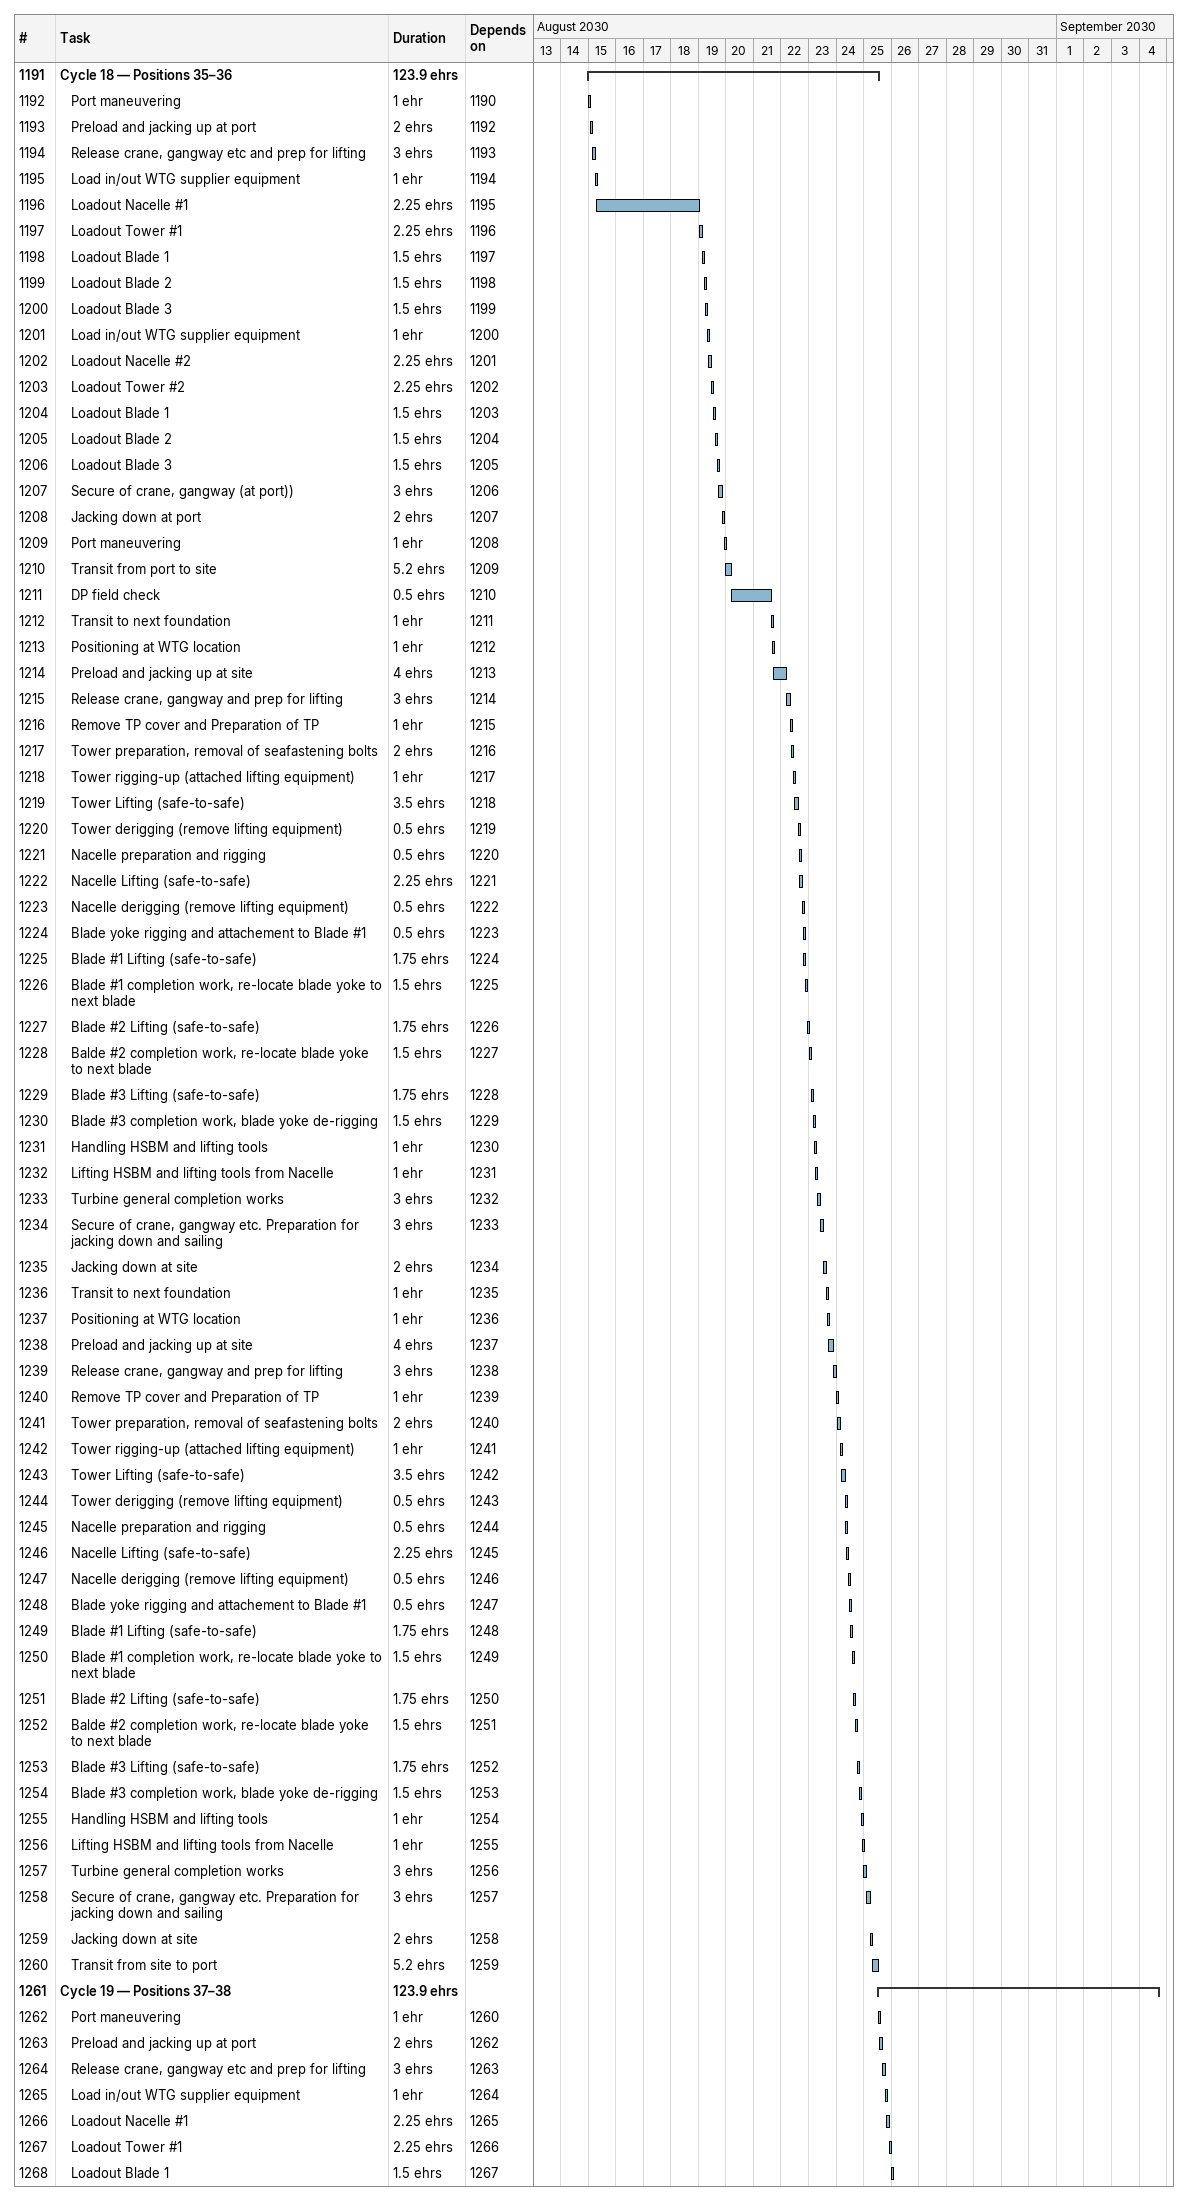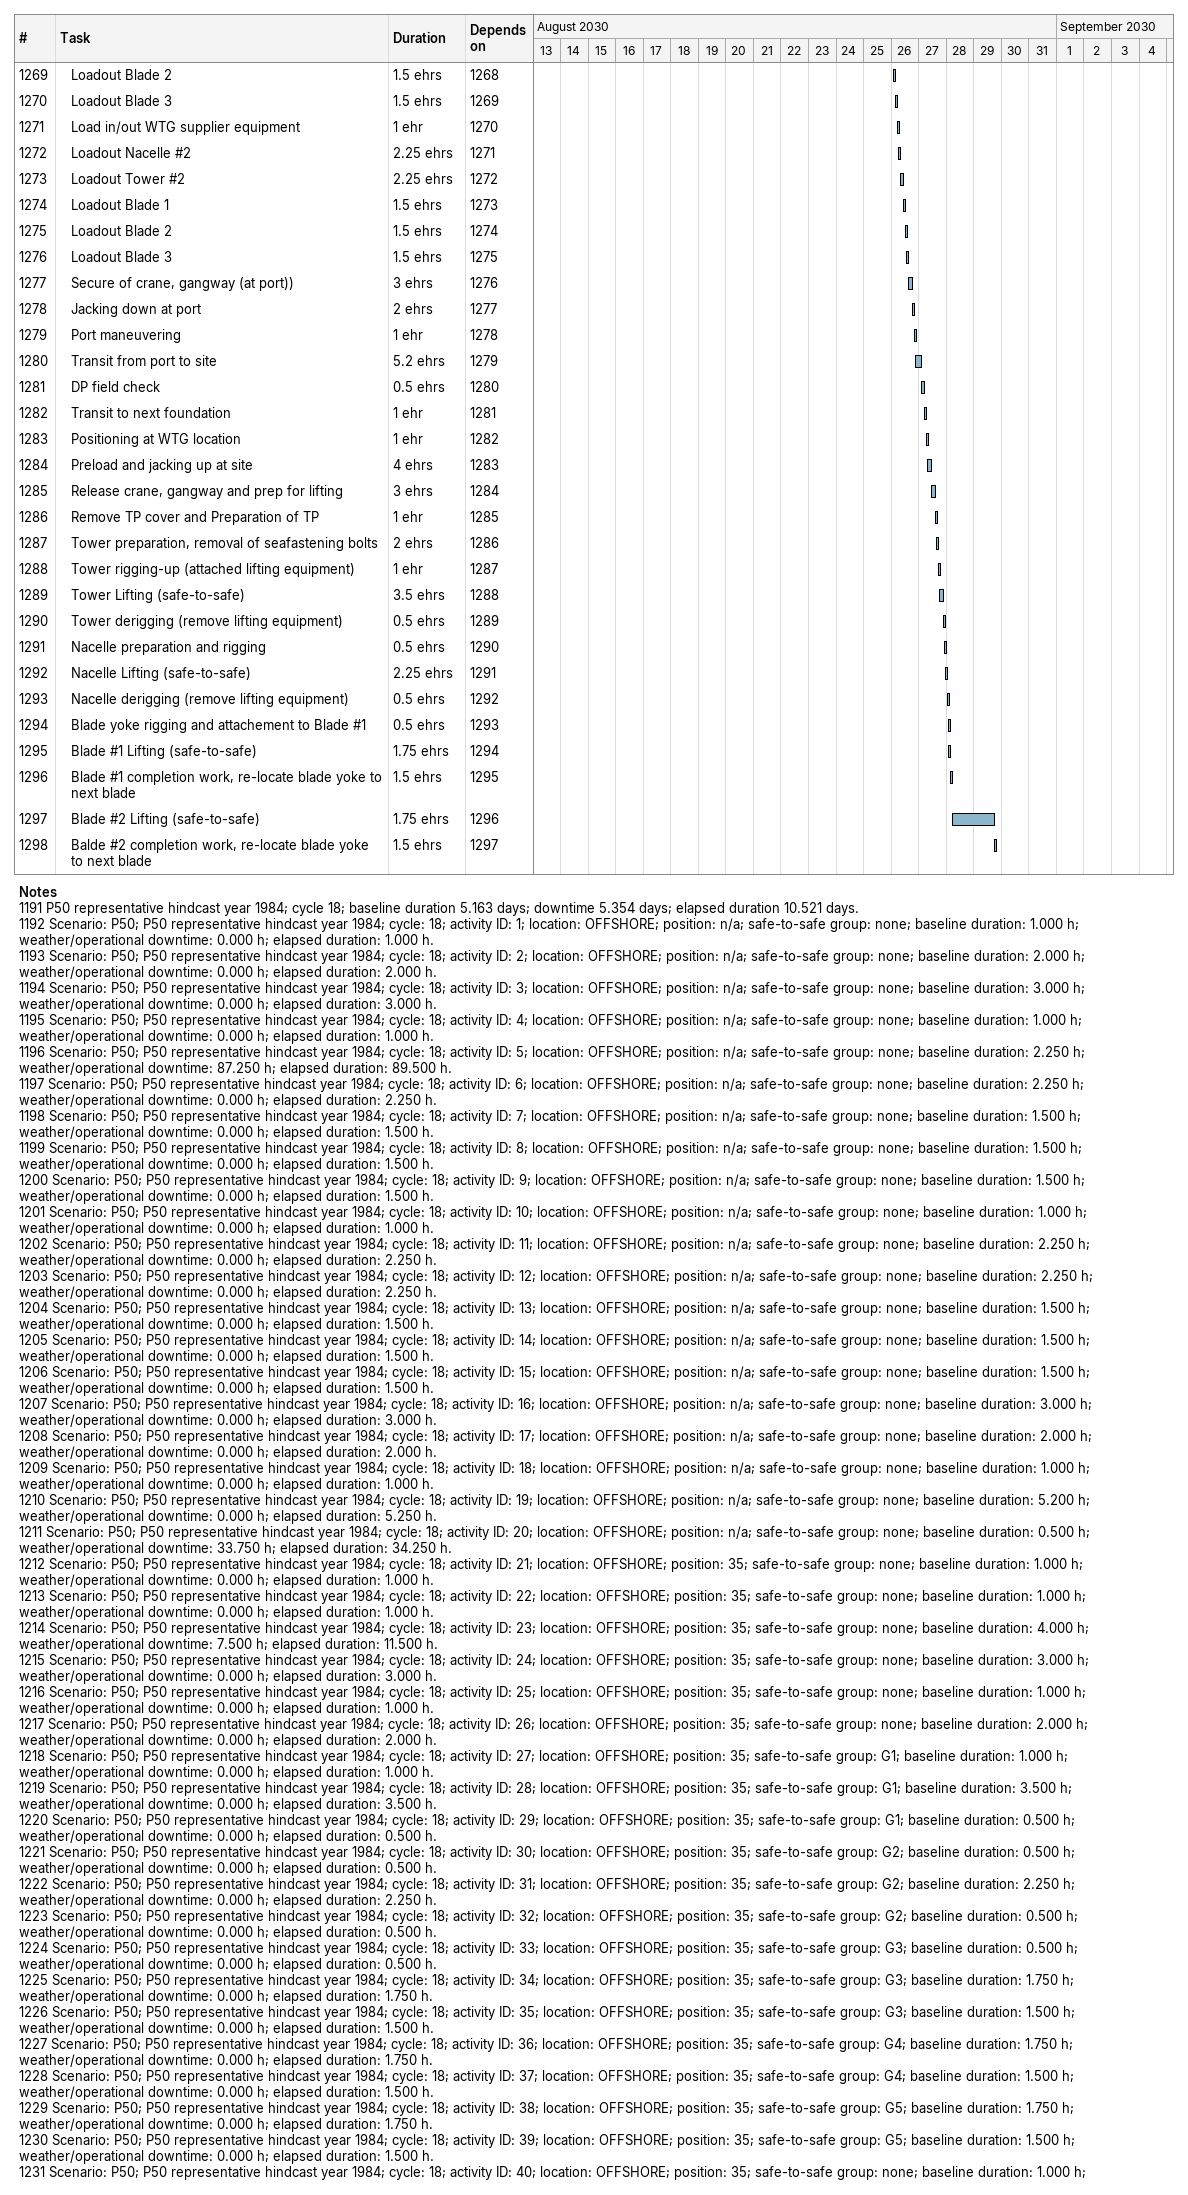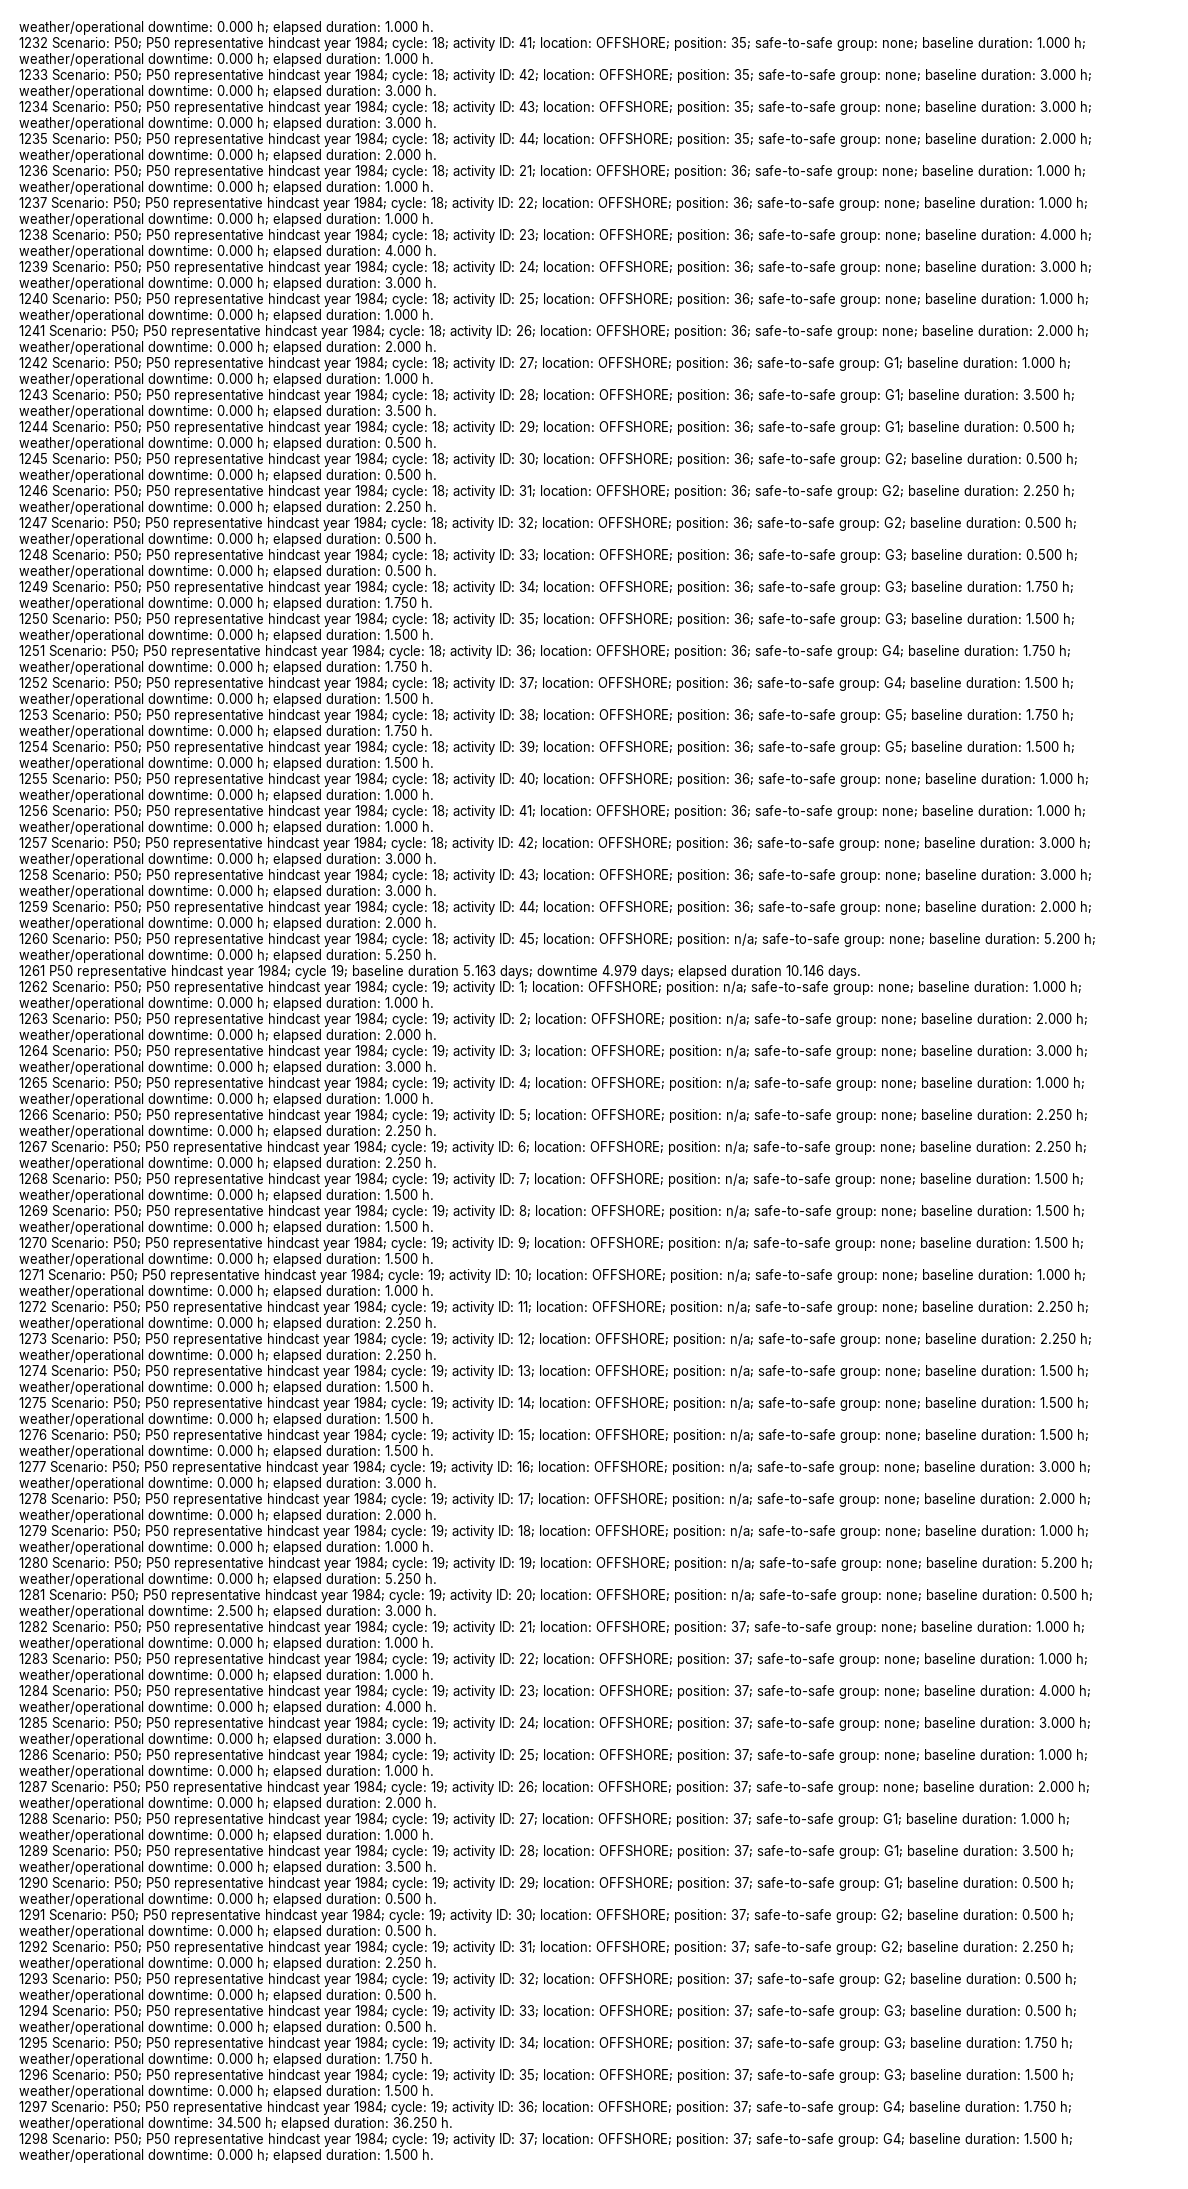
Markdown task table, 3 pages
| ID | Level | Task | Duration | Start | Finish | Predecessors |
|---|---|---|---|---|---|---|
| 1191 | 1 | **Cycle 18 — Positions 35–36** | 123.9eh | 2030-08-15 | 2030-08-25 |  |
| 1192 | 2 | Port maneuvering | 1eh | 2030-08-15 | 2030-08-15 | 1190 |
| 1193 | 2 | Preload and jacking up at port | 2eh | 2030-08-15 | 2030-08-15 | 1192 |
| 1194 | 2 | Release crane, gangway etc and prep for lifting | 3eh | 2030-08-15 | 2030-08-15 | 1193 |
| 1195 | 2 | Load in/out WTG supplier equipment | 1eh | 2030-08-15 | 2030-08-15 | 1194 |
| 1196 | 2 | Loadout Nacelle #1 | 2.25eh | 2030-08-15 | 2030-08-19 | 1195 |
| 1197 | 2 | Loadout Tower #1 | 2.25eh | 2030-08-19 | 2030-08-19 | 1196 |
| 1198 | 2 | Loadout Blade 1 | 1.5eh | 2030-08-19 | 2030-08-19 | 1197 |
| 1199 | 2 | Loadout Blade 2 | 1.5eh | 2030-08-19 | 2030-08-19 | 1198 |
| 1200 | 2 | Loadout Blade 3 | 1.5eh | 2030-08-19 | 2030-08-19 | 1199 |
| 1201 | 2 | Load in/out WTG supplier equipment | 1eh | 2030-08-19 | 2030-08-19 | 1200 |
| 1202 | 2 | Loadout Nacelle #2 | 2.25eh | 2030-08-19 | 2030-08-19 | 1201 |
| 1203 | 2 | Loadout Tower #2 | 2.25eh | 2030-08-19 | 2030-08-19 | 1202 |
| 1204 | 2 | Loadout Blade 1 | 1.5eh | 2030-08-19 | 2030-08-19 | 1203 |
| 1205 | 2 | Loadout Blade 2 | 1.5eh | 2030-08-19 | 2030-08-19 | 1204 |
| 1206 | 2 | Loadout Blade 3 | 1.5eh | 2030-08-19 | 2030-08-19 | 1205 |
| 1207 | 2 | Secure of crane, gangway (at port)) | 3eh | 2030-08-19 | 2030-08-19 | 1206 |
| 1208 | 2 | Jacking down at port | 2eh | 2030-08-19 | 2030-08-19 | 1207 |
| 1209 | 2 | Port maneuvering | 1eh | 2030-08-19 | 2030-08-20 | 1208 |
| 1210 | 2 | Transit from port to site | 5.2eh | 2030-08-20 | 2030-08-20 | 1209 |
| 1211 | 2 | DP field check | 0.5eh | 2030-08-20 | 2030-08-21 | 1210 |
| 1212 | 2 | Transit to next foundation | 1eh | 2030-08-21 | 2030-08-21 | 1211 |
| 1213 | 2 | Positioning at WTG location | 1eh | 2030-08-21 | 2030-08-21 | 1212 |
| 1214 | 2 | Preload and jacking up at site | 4eh | 2030-08-21 | 2030-08-22 | 1213 |
| 1215 | 2 | Release crane, gangway and prep for lifting | 3eh | 2030-08-22 | 2030-08-22 | 1214 |
| 1216 | 2 | Remove TP cover and Preparation of TP | 1eh | 2030-08-22 | 2030-08-22 | 1215 |
| 1217 | 2 | Tower preparation, removal of seafastening bolts | 2eh | 2030-08-22 | 2030-08-22 | 1216 |
| 1218 | 2 | Tower rigging-up (attached lifting equipment) | 1eh | 2030-08-22 | 2030-08-22 | 1217 |
| 1219 | 2 | Tower Lifting (safe-to-safe) | 3.5eh | 2030-08-22 | 2030-08-22 | 1218 |
| 1220 | 2 | Tower derigging (remove lifting equipment) | 0.5eh | 2030-08-22 | 2030-08-22 | 1219 |
| 1221 | 2 | Nacelle preparation and rigging | 0.5eh | 2030-08-22 | 2030-08-22 | 1220 |
| 1222 | 2 | Nacelle Lifting (safe-to-safe) | 2.25eh | 2030-08-22 | 2030-08-22 | 1221 |
| 1223 | 2 | Nacelle derigging (remove lifting equipment) | 0.5eh | 2030-08-22 | 2030-08-22 | 1222 |
| 1224 | 2 | Blade yoke rigging and attachement to Blade #1 | 0.5eh | 2030-08-22 | 2030-08-22 | 1223 |
| 1225 | 2 | Blade #1 Lifting (safe-to-safe) | 1.75eh | 2030-08-22 | 2030-08-22 | 1224 |
| 1226 | 2 | Blade #1 completion work, re-locate blade yoke to next blade | 1.5eh | 2030-08-22 | 2030-08-22 | 1225 |
| 1227 | 2 | Blade #2 Lifting (safe-to-safe) | 1.75eh | 2030-08-22 | 2030-08-23 | 1226 |
| 1228 | 2 | Balde #2 completion work, re-locate blade yoke to next blade | 1.5eh | 2030-08-23 | 2030-08-23 | 1227 |
| 1229 | 2 | Blade #3 Lifting (safe-to-safe) | 1.75eh | 2030-08-23 | 2030-08-23 | 1228 |
| 1230 | 2 | Blade #3 completion work, blade yoke de-rigging | 1.5eh | 2030-08-23 | 2030-08-23 | 1229 |
| 1231 | 2 | Handling HSBM and lifting tools | 1eh | 2030-08-23 | 2030-08-23 | 1230 |
| 1232 | 2 | Lifting HSBM and lifting tools from Nacelle | 1eh | 2030-08-23 | 2030-08-23 | 1231 |
| 1233 | 2 | Turbine general completion works | 3eh | 2030-08-23 | 2030-08-23 | 1232 |
| 1234 | 2 | Secure of crane, gangway etc. Preparation for jacking down and sailing | 3eh | 2030-08-23 | 2030-08-23 | 1233 |
| 1235 | 2 | Jacking down at site | 2eh | 2030-08-23 | 2030-08-23 | 1234 |
| 1236 | 2 | Transit to next foundation | 1eh | 2030-08-23 | 2030-08-23 | 1235 |
| 1237 | 2 | Positioning at WTG location | 1eh | 2030-08-23 | 2030-08-23 | 1236 |
| 1238 | 2 | Preload and jacking up at site | 4eh | 2030-08-23 | 2030-08-23 | 1237 |
| 1239 | 2 | Release crane, gangway and prep for lifting | 3eh | 2030-08-23 | 2030-08-24 | 1238 |
| 1240 | 2 | Remove TP cover and Preparation of TP | 1eh | 2030-08-24 | 2030-08-24 | 1239 |
| 1241 | 2 | Tower preparation, removal of seafastening bolts | 2eh | 2030-08-24 | 2030-08-24 | 1240 |
| 1242 | 2 | Tower rigging-up (attached lifting equipment) | 1eh | 2030-08-24 | 2030-08-24 | 1241 |
| 1243 | 2 | Tower Lifting (safe-to-safe) | 3.5eh | 2030-08-24 | 2030-08-24 | 1242 |
| 1244 | 2 | Tower derigging (remove lifting equipment) | 0.5eh | 2030-08-24 | 2030-08-24 | 1243 |
| 1245 | 2 | Nacelle preparation and rigging | 0.5eh | 2030-08-24 | 2030-08-24 | 1244 |
| 1246 | 2 | Nacelle Lifting (safe-to-safe) | 2.25eh | 2030-08-24 | 2030-08-24 | 1245 |
| 1247 | 2 | Nacelle derigging (remove lifting equipment) | 0.5eh | 2030-08-24 | 2030-08-24 | 1246 |
| 1248 | 2 | Blade yoke rigging and attachement to Blade #1 | 0.5eh | 2030-08-24 | 2030-08-24 | 1247 |
| 1249 | 2 | Blade #1 Lifting (safe-to-safe) | 1.75eh | 2030-08-24 | 2030-08-24 | 1248 |
| 1250 | 2 | Blade #1 completion work, re-locate blade yoke to next blade | 1.5eh | 2030-08-24 | 2030-08-24 | 1249 |
| 1251 | 2 | Blade #2 Lifting (safe-to-safe) | 1.75eh | 2030-08-24 | 2030-08-24 | 1250 |
| 1252 | 2 | Balde #2 completion work, re-locate blade yoke to next blade | 1.5eh | 2030-08-24 | 2030-08-24 | 1251 |
| 1253 | 2 | Blade #3 Lifting (safe-to-safe) | 1.75eh | 2030-08-24 | 2030-08-24 | 1252 |
| 1254 | 2 | Blade #3 completion work, blade yoke de-rigging | 1.5eh | 2030-08-24 | 2030-08-24 | 1253 |
| 1255 | 2 | Handling HSBM and lifting tools | 1eh | 2030-08-24 | 2030-08-24 | 1254 |
| 1256 | 2 | Lifting HSBM and lifting tools from Nacelle | 1eh | 2030-08-24 | 2030-08-25 | 1255 |
| 1257 | 2 | Turbine general completion works | 3eh | 2030-08-25 | 2030-08-25 | 1256 |
| 1258 | 2 | Secure of crane, gangway etc. Preparation for jacking down and sailing | 3eh | 2030-08-25 | 2030-08-25 | 1257 |
| 1259 | 2 | Jacking down at site | 2eh | 2030-08-25 | 2030-08-25 | 1258 |
| 1260 | 2 | Transit from site to port | 5.2eh | 2030-08-25 | 2030-08-25 | 1259 |
| 1261 | 1 | **Cycle 19 — Positions 37–38** | 123.9eh | 2030-08-25 | 2030-09-04 |  |
| 1262 | 2 | Port maneuvering | 1eh | 2030-08-25 | 2030-08-25 | 1260 |
| 1263 | 2 | Preload and jacking up at port | 2eh | 2030-08-25 | 2030-08-25 | 1262 |
| 1264 | 2 | Release crane, gangway etc and prep for lifting | 3eh | 2030-08-25 | 2030-08-25 | 1263 |
| 1265 | 2 | Load in/out WTG supplier equipment | 1eh | 2030-08-25 | 2030-08-25 | 1264 |
| 1266 | 2 | Loadout Nacelle #1 | 2.25eh | 2030-08-25 | 2030-08-25 | 1265 |
| 1267 | 2 | Loadout Tower #1 | 2.25eh | 2030-08-25 | 2030-08-26 | 1266 |
| 1268 | 2 | Loadout Blade 1 | 1.5eh | 2030-08-26 | 2030-08-26 | 1267 |
| 1269 | 2 | Loadout Blade 2 | 1.5eh | 2030-08-26 | 2030-08-26 | 1268 |
| 1270 | 2 | Loadout Blade 3 | 1.5eh | 2030-08-26 | 2030-08-26 | 1269 |
| 1271 | 2 | Load in/out WTG supplier equipment | 1eh | 2030-08-26 | 2030-08-26 | 1270 |
| 1272 | 2 | Loadout Nacelle #2 | 2.25eh | 2030-08-26 | 2030-08-26 | 1271 |
| 1273 | 2 | Loadout Tower #2 | 2.25eh | 2030-08-26 | 2030-08-26 | 1272 |
| 1274 | 2 | Loadout Blade 1 | 1.5eh | 2030-08-26 | 2030-08-26 | 1273 |
| 1275 | 2 | Loadout Blade 2 | 1.5eh | 2030-08-26 | 2030-08-26 | 1274 |
| 1276 | 2 | Loadout Blade 3 | 1.5eh | 2030-08-26 | 2030-08-26 | 1275 |
| 1277 | 2 | Secure of crane, gangway (at port)) | 3eh | 2030-08-26 | 2030-08-26 | 1276 |
| 1278 | 2 | Jacking down at port | 2eh | 2030-08-26 | 2030-08-26 | 1277 |
| 1279 | 2 | Port maneuvering | 1eh | 2030-08-26 | 2030-08-26 | 1278 |
| 1280 | 2 | Transit from port to site | 5.2eh | 2030-08-26 | 2030-08-27 | 1279 |
| 1281 | 2 | DP field check | 0.5eh | 2030-08-27 | 2030-08-27 | 1280 |
| 1282 | 2 | Transit to next foundation | 1eh | 2030-08-27 | 2030-08-27 | 1281 |
| 1283 | 2 | Positioning at WTG location | 1eh | 2030-08-27 | 2030-08-27 | 1282 |
| 1284 | 2 | Preload and jacking up at site | 4eh | 2030-08-27 | 2030-08-27 | 1283 |
| 1285 | 2 | Release crane, gangway and prep for lifting | 3eh | 2030-08-27 | 2030-08-27 | 1284 |
| 1286 | 2 | Remove TP cover and Preparation of TP | 1eh | 2030-08-27 | 2030-08-27 | 1285 |
| 1287 | 2 | Tower preparation, removal of seafastening bolts | 2eh | 2030-08-27 | 2030-08-27 | 1286 |
| 1288 | 2 | Tower rigging-up (attached lifting equipment) | 1eh | 2030-08-27 | 2030-08-27 | 1287 |
| 1289 | 2 | Tower Lifting (safe-to-safe) | 3.5eh | 2030-08-27 | 2030-08-27 | 1288 |
| 1290 | 2 | Tower derigging (remove lifting equipment) | 0.5eh | 2030-08-27 | 2030-08-27 | 1289 |
| 1291 | 2 | Nacelle preparation and rigging | 0.5eh | 2030-08-27 | 2030-08-27 | 1290 |
| 1292 | 2 | Nacelle Lifting (safe-to-safe) | 2.25eh | 2030-08-27 | 2030-08-28 | 1291 |
| 1293 | 2 | Nacelle derigging (remove lifting equipment) | 0.5eh | 2030-08-28 | 2030-08-28 | 1292 |
| 1294 | 2 | Blade yoke rigging and attachement to Blade #1 | 0.5eh | 2030-08-28 | 2030-08-28 | 1293 |
| 1295 | 2 | Blade #1 Lifting (safe-to-safe) | 1.75eh | 2030-08-28 | 2030-08-28 | 1294 |
| 1296 | 2 | Blade #1 completion work, re-locate blade yoke to next blade | 1.5eh | 2030-08-28 | 2030-08-28 | 1295 |
| 1297 | 2 | Blade #2 Lifting (safe-to-safe) | 1.75eh | 2030-08-28 | 2030-08-29 | 1296 |
| 1298 | 2 | Balde #2 completion work, re-locate blade yoke to next blade | 1.5eh | 2030-08-29 | 2030-08-29 | 1297 |

Notes
- 1191: P50 representative hindcast year 1984; cycle 18; baseline duration 5.163 days; downtime 5.354 days; elapsed duration 10.521 days.
- 1192: Scenario: P50; P50 representative hindcast year 1984; cycle: 18; activity ID: 1; location: OFFSHORE; position: n/a; safe-to-safe group: none; baseline duration: 1.000 h; weather/operational downtime: 0.000 h; elapsed duration: 1.000 h.
- 1193: Scenario: P50; P50 representative hindcast year 1984; cycle: 18; activity ID: 2; location: OFFSHORE; position: n/a; safe-to-safe group: none; baseline duration: 2.000 h; weather/operational downtime: 0.000 h; elapsed duration: 2.000 h.
- 1194: Scenario: P50; P50 representative hindcast year 1984; cycle: 18; activity ID: 3; location: OFFSHORE; position: n/a; safe-to-safe group: none; baseline duration: 3.000 h; weather/operational downtime: 0.000 h; elapsed duration: 3.000 h.
- 1195: Scenario: P50; P50 representative hindcast year 1984; cycle: 18; activity ID: 4; location: OFFSHORE; position: n/a; safe-to-safe group: none; baseline duration: 1.000 h; weather/operational downtime: 0.000 h; elapsed duration: 1.000 h.
- 1196: Scenario: P50; P50 representative hindcast year 1984; cycle: 18; activity ID: 5; location: OFFSHORE; position: n/a; safe-to-safe group: none; baseline duration: 2.250 h; weather/operational downtime: 87.250 h; elapsed duration: 89.500 h.
- 1197: Scenario: P50; P50 representative hindcast year 1984; cycle: 18; activity ID: 6; location: OFFSHORE; position: n/a; safe-to-safe group: none; baseline duration: 2.250 h; weather/operational downtime: 0.000 h; elapsed duration: 2.250 h.
- 1198: Scenario: P50; P50 representative hindcast year 1984; cycle: 18; activity ID: 7; location: OFFSHORE; position: n/a; safe-to-safe group: none; baseline duration: 1.500 h; weather/operational downtime: 0.000 h; elapsed duration: 1.500 h.
- 1199: Scenario: P50; P50 representative hindcast year 1984; cycle: 18; activity ID: 8; location: OFFSHORE; position: n/a; safe-to-safe group: none; baseline duration: 1.500 h; weather/operational downtime: 0.000 h; elapsed duration: 1.500 h.
- 1200: Scenario: P50; P50 representative hindcast year 1984; cycle: 18; activity ID: 9; location: OFFSHORE; position: n/a; safe-to-safe group: none; baseline duration: 1.500 h; weather/operational downtime: 0.000 h; elapsed duration: 1.500 h.
- 1201: Scenario: P50; P50 representative hindcast year 1984; cycle: 18; activity ID: 10; location: OFFSHORE; position: n/a; safe-to-safe group: none; baseline duration: 1.000 h; weather/operational downtime: 0.000 h; elapsed duration: 1.000 h.
- 1202: Scenario: P50; P50 representative hindcast year 1984; cycle: 18; activity ID: 11; location: OFFSHORE; position: n/a; safe-to-safe group: none; baseline duration: 2.250 h; weather/operational downtime: 0.000 h; elapsed duration: 2.250 h.
- 1203: Scenario: P50; P50 representative hindcast year 1984; cycle: 18; activity ID: 12; location: OFFSHORE; position: n/a; safe-to-safe group: none; baseline duration: 2.250 h; weather/operational downtime: 0.000 h; elapsed duration: 2.250 h.
- 1204: Scenario: P50; P50 representative hindcast year 1984; cycle: 18; activity ID: 13; location: OFFSHORE; position: n/a; safe-to-safe group: none; baseline duration: 1.500 h; weather/operational downtime: 0.000 h; elapsed duration: 1.500 h.
- 1205: Scenario: P50; P50 representative hindcast year 1984; cycle: 18; activity ID: 14; location: OFFSHORE; position: n/a; safe-to-safe group: none; baseline duration: 1.500 h; weather/operational downtime: 0.000 h; elapsed duration: 1.500 h.
- 1206: Scenario: P50; P50 representative hindcast year 1984; cycle: 18; activity ID: 15; location: OFFSHORE; position: n/a; safe-to-safe group: none; baseline duration: 1.500 h; weather/operational downtime: 0.000 h; elapsed duration: 1.500 h.
- 1207: Scenario: P50; P50 representative hindcast year 1984; cycle: 18; activity ID: 16; location: OFFSHORE; position: n/a; safe-to-safe group: none; baseline duration: 3.000 h; weather/operational downtime: 0.000 h; elapsed duration: 3.000 h.
- 1208: Scenario: P50; P50 representative hindcast year 1984; cycle: 18; activity ID: 17; location: OFFSHORE; position: n/a; safe-to-safe group: none; baseline duration: 2.000 h; weather/operational downtime: 0.000 h; elapsed duration: 2.000 h.
- 1209: Scenario: P50; P50 representative hindcast year 1984; cycle: 18; activity ID: 18; location: OFFSHORE; position: n/a; safe-to-safe group: none; baseline duration: 1.000 h; weather/operational downtime: 0.000 h; elapsed duration: 1.000 h.
- 1210: Scenario: P50; P50 representative hindcast year 1984; cycle: 18; activity ID: 19; location: OFFSHORE; position: n/a; safe-to-safe group: none; baseline duration: 5.200 h; weather/operational downtime: 0.000 h; elapsed duration: 5.250 h.
- 1211: Scenario: P50; P50 representative hindcast year 1984; cycle: 18; activity ID: 20; location: OFFSHORE; position: n/a; safe-to-safe group: none; baseline duration: 0.500 h; weather/operational downtime: 33.750 h; elapsed duration: 34.250 h.
- 1212: Scenario: P50; P50 representative hindcast year 1984; cycle: 18; activity ID: 21; location: OFFSHORE; position: 35; safe-to-safe group: none; baseline duration: 1.000 h; weather/operational downtime: 0.000 h; elapsed duration: 1.000 h.
- 1213: Scenario: P50; P50 representative hindcast year 1984; cycle: 18; activity ID: 22; location: OFFSHORE; position: 35; safe-to-safe group: none; baseline duration: 1.000 h; weather/operational downtime: 0.000 h; elapsed duration: 1.000 h.
- 1214: Scenario: P50; P50 representative hindcast year 1984; cycle: 18; activity ID: 23; location: OFFSHORE; position: 35; safe-to-safe group: none; baseline duration: 4.000 h; weather/operational downtime: 7.500 h; elapsed duration: 11.500 h.
- 1215: Scenario: P50; P50 representative hindcast year 1984; cycle: 18; activity ID: 24; location: OFFSHORE; position: 35; safe-to-safe group: none; baseline duration: 3.000 h; weather/operational downtime: 0.000 h; elapsed duration: 3.000 h.
- 1216: Scenario: P50; P50 representative hindcast year 1984; cycle: 18; activity ID: 25; location: OFFSHORE; position: 35; safe-to-safe group: none; baseline duration: 1.000 h; weather/operational downtime: 0.000 h; elapsed duration: 1.000 h.
- 1217: Scenario: P50; P50 representative hindcast year 1984; cycle: 18; activity ID: 26; location: OFFSHORE; position: 35; safe-to-safe group: none; baseline duration: 2.000 h; weather/operational downtime: 0.000 h; elapsed duration: 2.000 h.
- 1218: Scenario: P50; P50 representative hindcast year 1984; cycle: 18; activity ID: 27; location: OFFSHORE; position: 35; safe-to-safe group: G1; baseline duration: 1.000 h; weather/operational downtime: 0.000 h; elapsed duration: 1.000 h.
- 1219: Scenario: P50; P50 representative hindcast year 1984; cycle: 18; activity ID: 28; location: OFFSHORE; position: 35; safe-to-safe group: G1; baseline duration: 3.500 h; weather/operational downtime: 0.000 h; elapsed duration: 3.500 h.
- 1220: Scenario: P50; P50 representative hindcast year 1984; cycle: 18; activity ID: 29; location: OFFSHORE; position: 35; safe-to-safe group: G1; baseline duration: 0.500 h; weather/operational downtime: 0.000 h; elapsed duration: 0.500 h.
- 1221: Scenario: P50; P50 representative hindcast year 1984; cycle: 18; activity ID: 30; location: OFFSHORE; position: 35; safe-to-safe group: G2; baseline duration: 0.500 h; weather/operational downtime: 0.000 h; elapsed duration: 0.500 h.
- 1222: Scenario: P50; P50 representative hindcast year 1984; cycle: 18; activity ID: 31; location: OFFSHORE; position: 35; safe-to-safe group: G2; baseline duration: 2.250 h; weather/operational downtime: 0.000 h; elapsed duration: 2.250 h.
- 1223: Scenario: P50; P50 representative hindcast year 1984; cycle: 18; activity ID: 32; location: OFFSHORE; position: 35; safe-to-safe group: G2; baseline duration: 0.500 h; weather/operational downtime: 0.000 h; elapsed duration: 0.500 h.
- 1224: Scenario: P50; P50 representative hindcast year 1984; cycle: 18; activity ID: 33; location: OFFSHORE; position: 35; safe-to-safe group: G3; baseline duration: 0.500 h; weather/operational downtime: 0.000 h; elapsed duration: 0.500 h.
- 1225: Scenario: P50; P50 representative hindcast year 1984; cycle: 18; activity ID: 34; location: OFFSHORE; position: 35; safe-to-safe group: G3; baseline duration: 1.750 h; weather/operational downtime: 0.000 h; elapsed duration: 1.750 h.
- 1226: Scenario: P50; P50 representative hindcast year 1984; cycle: 18; activity ID: 35; location: OFFSHORE; position: 35; safe-to-safe group: G3; baseline duration: 1.500 h; weather/operational downtime: 0.000 h; elapsed duration: 1.500 h.
- 1227: Scenario: P50; P50 representative hindcast year 1984; cycle: 18; activity ID: 36; location: OFFSHORE; position: 35; safe-to-safe group: G4; baseline duration: 1.750 h; weather/operational downtime: 0.000 h; elapsed duration: 1.750 h.
- 1228: Scenario: P50; P50 representative hindcast year 1984; cycle: 18; activity ID: 37; location: OFFSHORE; position: 35; safe-to-safe group: G4; baseline duration: 1.500 h; weather/operational downtime: 0.000 h; elapsed duration: 1.500 h.
- 1229: Scenario: P50; P50 representative hindcast year 1984; cycle: 18; activity ID: 38; location: OFFSHORE; position: 35; safe-to-safe group: G5; baseline duration: 1.750 h; weather/operational downtime: 0.000 h; elapsed duration: 1.750 h.
- 1230: Scenario: P50; P50 representative hindcast year 1984; cycle: 18; activity ID: 39; location: OFFSHORE; position: 35; safe-to-safe group: G5; baseline duration: 1.500 h; weather/operational downtime: 0.000 h; elapsed duration: 1.500 h.
- 1231: Scenario: P50; P50 representative hindcast year 1984; cycle: 18; activity ID: 40; location: OFFSHORE; position: 35; safe-to-safe group: none; baseline duration: 1.000 h; weather/operational downtime: 0.000 h; elapsed duration: 1.000 h.
- 1232: Scenario: P50; P50 representative hindcast year 1984; cycle: 18; activity ID: 41; location: OFFSHORE; position: 35; safe-to-safe group: none; baseline duration: 1.000 h; weather/operational downtime: 0.000 h; elapsed duration: 1.000 h.
- 1233: Scenario: P50; P50 representative hindcast year 1984; cycle: 18; activity ID: 42; location: OFFSHORE; position: 35; safe-to-safe group: none; baseline duration: 3.000 h; weather/operational downtime: 0.000 h; elapsed duration: 3.000 h.
- 1234: Scenario: P50; P50 representative hindcast year 1984; cycle: 18; activity ID: 43; location: OFFSHORE; position: 35; safe-to-safe group: none; baseline duration: 3.000 h; weather/operational downtime: 0.000 h; elapsed duration: 3.000 h.
- 1235: Scenario: P50; P50 representative hindcast year 1984; cycle: 18; activity ID: 44; location: OFFSHORE; position: 35; safe-to-safe group: none; baseline duration: 2.000 h; weather/operational downtime: 0.000 h; elapsed duration: 2.000 h.
- 1236: Scenario: P50; P50 representative hindcast year 1984; cycle: 18; activity ID: 21; location: OFFSHORE; position: 36; safe-to-safe group: none; baseline duration: 1.000 h; weather/operational downtime: 0.000 h; elapsed duration: 1.000 h.
- 1237: Scenario: P50; P50 representative hindcast year 1984; cycle: 18; activity ID: 22; location: OFFSHORE; position: 36; safe-to-safe group: none; baseline duration: 1.000 h; weather/operational downtime: 0.000 h; elapsed duration: 1.000 h.
- 1238: Scenario: P50; P50 representative hindcast year 1984; cycle: 18; activity ID: 23; location: OFFSHORE; position: 36; safe-to-safe group: none; baseline duration: 4.000 h; weather/operational downtime: 0.000 h; elapsed duration: 4.000 h.
- 1239: Scenario: P50; P50 representative hindcast year 1984; cycle: 18; activity ID: 24; location: OFFSHORE; position: 36; safe-to-safe group: none; baseline duration: 3.000 h; weather/operational downtime: 0.000 h; elapsed duration: 3.000 h.
- 1240: Scenario: P50; P50 representative hindcast year 1984; cycle: 18; activity ID: 25; location: OFFSHORE; position: 36; safe-to-safe group: none; baseline duration: 1.000 h; weather/operational downtime: 0.000 h; elapsed duration: 1.000 h.
- 1241: Scenario: P50; P50 representative hindcast year 1984; cycle: 18; activity ID: 26; location: OFFSHORE; position: 36; safe-to-safe group: none; baseline duration: 2.000 h; weather/operational downtime: 0.000 h; elapsed duration: 2.000 h.
- 1242: Scenario: P50; P50 representative hindcast year 1984; cycle: 18; activity ID: 27; location: OFFSHORE; position: 36; safe-to-safe group: G1; baseline duration: 1.000 h; weather/operational downtime: 0.000 h; elapsed duration: 1.000 h.
- 1243: Scenario: P50; P50 representative hindcast year 1984; cycle: 18; activity ID: 28; location: OFFSHORE; position: 36; safe-to-safe group: G1; baseline duration: 3.500 h; weather/operational downtime: 0.000 h; elapsed duration: 3.500 h.
- 1244: Scenario: P50; P50 representative hindcast year 1984; cycle: 18; activity ID: 29; location: OFFSHORE; position: 36; safe-to-safe group: G1; baseline duration: 0.500 h; weather/operational downtime: 0.000 h; elapsed duration: 0.500 h.
- 1245: Scenario: P50; P50 representative hindcast year 1984; cycle: 18; activity ID: 30; location: OFFSHORE; position: 36; safe-to-safe group: G2; baseline duration: 0.500 h; weather/operational downtime: 0.000 h; elapsed duration: 0.500 h.
- 1246: Scenario: P50; P50 representative hindcast year 1984; cycle: 18; activity ID: 31; location: OFFSHORE; position: 36; safe-to-safe group: G2; baseline duration: 2.250 h; weather/operational downtime: 0.000 h; elapsed duration: 2.250 h.
- 1247: Scenario: P50; P50 representative hindcast year 1984; cycle: 18; activity ID: 32; location: OFFSHORE; position: 36; safe-to-safe group: G2; baseline duration: 0.500 h; weather/operational downtime: 0.000 h; elapsed duration: 0.500 h.
- 1248: Scenario: P50; P50 representative hindcast year 1984; cycle: 18; activity ID: 33; location: OFFSHORE; position: 36; safe-to-safe group: G3; baseline duration: 0.500 h; weather/operational downtime: 0.000 h; elapsed duration: 0.500 h.
- 1249: Scenario: P50; P50 representative hindcast year 1984; cycle: 18; activity ID: 34; location: OFFSHORE; position: 36; safe-to-safe group: G3; baseline duration: 1.750 h; weather/operational downtime: 0.000 h; elapsed duration: 1.750 h.
- 1250: Scenario: P50; P50 representative hindcast year 1984; cycle: 18; activity ID: 35; location: OFFSHORE; position: 36; safe-to-safe group: G3; baseline duration: 1.500 h; weather/operational downtime: 0.000 h; elapsed duration: 1.500 h.
- 1251: Scenario: P50; P50 representative hindcast year 1984; cycle: 18; activity ID: 36; location: OFFSHORE; position: 36; safe-to-safe group: G4; baseline duration: 1.750 h; weather/operational downtime: 0.000 h; elapsed duration: 1.750 h.
- 1252: Scenario: P50; P50 representative hindcast year 1984; cycle: 18; activity ID: 37; location: OFFSHORE; position: 36; safe-to-safe group: G4; baseline duration: 1.500 h; weather/operational downtime: 0.000 h; elapsed duration: 1.500 h.
- 1253: Scenario: P50; P50 representative hindcast year 1984; cycle: 18; activity ID: 38; location: OFFSHORE; position: 36; safe-to-safe group: G5; baseline duration: 1.750 h; weather/operational downtime: 0.000 h; elapsed duration: 1.750 h.
- 1254: Scenario: P50; P50 representative hindcast year 1984; cycle: 18; activity ID: 39; location: OFFSHORE; position: 36; safe-to-safe group: G5; baseline duration: 1.500 h; weather/operational downtime: 0.000 h; elapsed duration: 1.500 h.
- 1255: Scenario: P50; P50 representative hindcast year 1984; cycle: 18; activity ID: 40; location: OFFSHORE; position: 36; safe-to-safe group: none; baseline duration: 1.000 h; weather/operational downtime: 0.000 h; elapsed duration: 1.000 h.
- 1256: Scenario: P50; P50 representative hindcast year 1984; cycle: 18; activity ID: 41; location: OFFSHORE; position: 36; safe-to-safe group: none; baseline duration: 1.000 h; weather/operational downtime: 0.000 h; elapsed duration: 1.000 h.
- 1257: Scenario: P50; P50 representative hindcast year 1984; cycle: 18; activity ID: 42; location: OFFSHORE; position: 36; safe-to-safe group: none; baseline duration: 3.000 h; weather/operational downtime: 0.000 h; elapsed duration: 3.000 h.
- 1258: Scenario: P50; P50 representative hindcast year 1984; cycle: 18; activity ID: 43; location: OFFSHORE; position: 36; safe-to-safe group: none; baseline duration: 3.000 h; weather/operational downtime: 0.000 h; elapsed duration: 3.000 h.
- 1259: Scenario: P50; P50 representative hindcast year 1984; cycle: 18; activity ID: 44; location: OFFSHORE; position: 36; safe-to-safe group: none; baseline duration: 2.000 h; weather/operational downtime: 0.000 h; elapsed duration: 2.000 h.
- 1260: Scenario: P50; P50 representative hindcast year 1984; cycle: 18; activity ID: 45; location: OFFSHORE; position: n/a; safe-to-safe group: none; baseline duration: 5.200 h; weather/operational downtime: 0.000 h; elapsed duration: 5.250 h.
- 1261: P50 representative hindcast year 1984; cycle 19; baseline duration 5.163 days; downtime 4.979 days; elapsed duration 10.146 days.
- 1262: Scenario: P50; P50 representative hindcast year 1984; cycle: 19; activity ID: 1; location: OFFSHORE; position: n/a; safe-to-safe group: none; baseline duration: 1.000 h; weather/operational downtime: 0.000 h; elapsed duration: 1.000 h.
- 1263: Scenario: P50; P50 representative hindcast year 1984; cycle: 19; activity ID: 2; location: OFFSHORE; position: n/a; safe-to-safe group: none; baseline duration: 2.000 h; weather/operational downtime: 0.000 h; elapsed duration: 2.000 h.
- 1264: Scenario: P50; P50 representative hindcast year 1984; cycle: 19; activity ID: 3; location: OFFSHORE; position: n/a; safe-to-safe group: none; baseline duration: 3.000 h; weather/operational downtime: 0.000 h; elapsed duration: 3.000 h.
- 1265: Scenario: P50; P50 representative hindcast year 1984; cycle: 19; activity ID: 4; location: OFFSHORE; position: n/a; safe-to-safe group: none; baseline duration: 1.000 h; weather/operational downtime: 0.000 h; elapsed duration: 1.000 h.
- 1266: Scenario: P50; P50 representative hindcast year 1984; cycle: 19; activity ID: 5; location: OFFSHORE; position: n/a; safe-to-safe group: none; baseline duration: 2.250 h; weather/operational downtime: 0.000 h; elapsed duration: 2.250 h.
- 1267: Scenario: P50; P50 representative hindcast year 1984; cycle: 19; activity ID: 6; location: OFFSHORE; position: n/a; safe-to-safe group: none; baseline duration: 2.250 h; weather/operational downtime: 0.000 h; elapsed duration: 2.250 h.
- 1268: Scenario: P50; P50 representative hindcast year 1984; cycle: 19; activity ID: 7; location: OFFSHORE; position: n/a; safe-to-safe group: none; baseline duration: 1.500 h; weather/operational downtime: 0.000 h; elapsed duration: 1.500 h.
- 1269: Scenario: P50; P50 representative hindcast year 1984; cycle: 19; activity ID: 8; location: OFFSHORE; position: n/a; safe-to-safe group: none; baseline duration: 1.500 h; weather/operational downtime: 0.000 h; elapsed duration: 1.500 h.
- 1270: Scenario: P50; P50 representative hindcast year 1984; cycle: 19; activity ID: 9; location: OFFSHORE; position: n/a; safe-to-safe group: none; baseline duration: 1.500 h; weather/operational downtime: 0.000 h; elapsed duration: 1.500 h.
- 1271: Scenario: P50; P50 representative hindcast year 1984; cycle: 19; activity ID: 10; location: OFFSHORE; position: n/a; safe-to-safe group: none; baseline duration: 1.000 h; weather/operational downtime: 0.000 h; elapsed duration: 1.000 h.
- 1272: Scenario: P50; P50 representative hindcast year 1984; cycle: 19; activity ID: 11; location: OFFSHORE; position: n/a; safe-to-safe group: none; baseline duration: 2.250 h; weather/operational downtime: 0.000 h; elapsed duration: 2.250 h.
- 1273: Scenario: P50; P50 representative hindcast year 1984; cycle: 19; activity ID: 12; location: OFFSHORE; position: n/a; safe-to-safe group: none; baseline duration: 2.250 h; weather/operational downtime: 0.000 h; elapsed duration: 2.250 h.
- 1274: Scenario: P50; P50 representative hindcast year 1984; cycle: 19; activity ID: 13; location: OFFSHORE; position: n/a; safe-to-safe group: none; baseline duration: 1.500 h; weather/operational downtime: 0.000 h; elapsed duration: 1.500 h.
- 1275: Scenario: P50; P50 representative hindcast year 1984; cycle: 19; activity ID: 14; location: OFFSHORE; position: n/a; safe-to-safe group: none; baseline duration: 1.500 h; weather/operational downtime: 0.000 h; elapsed duration: 1.500 h.
- 1276: Scenario: P50; P50 representative hindcast year 1984; cycle: 19; activity ID: 15; location: OFFSHORE; position: n/a; safe-to-safe group: none; baseline duration: 1.500 h; weather/operational downtime: 0.000 h; elapsed duration: 1.500 h.
- 1277: Scenario: P50; P50 representative hindcast year 1984; cycle: 19; activity ID: 16; location: OFFSHORE; position: n/a; safe-to-safe group: none; baseline duration: 3.000 h; weather/operational downtime: 0.000 h; elapsed duration: 3.000 h.
- 1278: Scenario: P50; P50 representative hindcast year 1984; cycle: 19; activity ID: 17; location: OFFSHORE; position: n/a; safe-to-safe group: none; baseline duration: 2.000 h; weather/operational downtime: 0.000 h; elapsed duration: 2.000 h.
- 1279: Scenario: P50; P50 representative hindcast year 1984; cycle: 19; activity ID: 18; location: OFFSHORE; position: n/a; safe-to-safe group: none; baseline duration: 1.000 h; weather/operational downtime: 0.000 h; elapsed duration: 1.000 h.
- 1280: Scenario: P50; P50 representative hindcast year 1984; cycle: 19; activity ID: 19; location: OFFSHORE; position: n/a; safe-to-safe group: none; baseline duration: 5.200 h; weather/operational downtime: 0.000 h; elapsed duration: 5.250 h.
- 1281: Scenario: P50; P50 representative hindcast year 1984; cycle: 19; activity ID: 20; location: OFFSHORE; position: n/a; safe-to-safe group: none; baseline duration: 0.500 h; weather/operational downtime: 2.500 h; elapsed duration: 3.000 h.
- 1282: Scenario: P50; P50 representative hindcast year 1984; cycle: 19; activity ID: 21; location: OFFSHORE; position: 37; safe-to-safe group: none; baseline duration: 1.000 h; weather/operational downtime: 0.000 h; elapsed duration: 1.000 h.
- 1283: Scenario: P50; P50 representative hindcast year 1984; cycle: 19; activity ID: 22; location: OFFSHORE; position: 37; safe-to-safe group: none; baseline duration: 1.000 h; weather/operational downtime: 0.000 h; elapsed duration: 1.000 h.
- 1284: Scenario: P50; P50 representative hindcast year 1984; cycle: 19; activity ID: 23; location: OFFSHORE; position: 37; safe-to-safe group: none; baseline duration: 4.000 h; weather/operational downtime: 0.000 h; elapsed duration: 4.000 h.
- 1285: Scenario: P50; P50 representative hindcast year 1984; cycle: 19; activity ID: 24; location: OFFSHORE; position: 37; safe-to-safe group: none; baseline duration: 3.000 h; weather/operational downtime: 0.000 h; elapsed duration: 3.000 h.
- 1286: Scenario: P50; P50 representative hindcast year 1984; cycle: 19; activity ID: 25; location: OFFSHORE; position: 37; safe-to-safe group: none; baseline duration: 1.000 h; weather/operational downtime: 0.000 h; elapsed duration: 1.000 h.
- 1287: Scenario: P50; P50 representative hindcast year 1984; cycle: 19; activity ID: 26; location: OFFSHORE; position: 37; safe-to-safe group: none; baseline duration: 2.000 h; weather/operational downtime: 0.000 h; elapsed duration: 2.000 h.
- 1288: Scenario: P50; P50 representative hindcast year 1984; cycle: 19; activity ID: 27; location: OFFSHORE; position: 37; safe-to-safe group: G1; baseline duration: 1.000 h; weather/operational downtime: 0.000 h; elapsed duration: 1.000 h.
- 1289: Scenario: P50; P50 representative hindcast year 1984; cycle: 19; activity ID: 28; location: OFFSHORE; position: 37; safe-to-safe group: G1; baseline duration: 3.500 h; weather/operational downtime: 0.000 h; elapsed duration: 3.500 h.
- 1290: Scenario: P50; P50 representative hindcast year 1984; cycle: 19; activity ID: 29; location: OFFSHORE; position: 37; safe-to-safe group: G1; baseline duration: 0.500 h; weather/operational downtime: 0.000 h; elapsed duration: 0.500 h.
- 1291: Scenario: P50; P50 representative hindcast year 1984; cycle: 19; activity ID: 30; location: OFFSHORE; position: 37; safe-to-safe group: G2; baseline duration: 0.500 h; weather/operational downtime: 0.000 h; elapsed duration: 0.500 h.
- 1292: Scenario: P50; P50 representative hindcast year 1984; cycle: 19; activity ID: 31; location: OFFSHORE; position: 37; safe-to-safe group: G2; baseline duration: 2.250 h; weather/operational downtime: 0.000 h; elapsed duration: 2.250 h.
- 1293: Scenario: P50; P50 representative hindcast year 1984; cycle: 19; activity ID: 32; location: OFFSHORE; position: 37; safe-to-safe group: G2; baseline duration: 0.500 h; weather/operational downtime: 0.000 h; elapsed duration: 0.500 h.
- 1294: Scenario: P50; P50 representative hindcast year 1984; cycle: 19; activity ID: 33; location: OFFSHORE; position: 37; safe-to-safe group: G3; baseline duration: 0.500 h; weather/operational downtime: 0.000 h; elapsed duration: 0.500 h.
- 1295: Scenario: P50; P50 representative hindcast year 1984; cycle: 19; activity ID: 34; location: OFFSHORE; position: 37; safe-to-safe group: G3; baseline duration: 1.750 h; weather/operational downtime: 0.000 h; elapsed duration: 1.750 h.
- 1296: Scenario: P50; P50 representative hindcast year 1984; cycle: 19; activity ID: 35; location: OFFSHORE; position: 37; safe-to-safe group: G3; baseline duration: 1.500 h; weather/operational downtime: 0.000 h; elapsed duration: 1.500 h.
- 1297: Scenario: P50; P50 representative hindcast year 1984; cycle: 19; activity ID: 36; location: OFFSHORE; position: 37; safe-to-safe group: G4; baseline duration: 1.750 h; weather/operational downtime: 34.500 h; elapsed duration: 36.250 h.
- 1298: Scenario: P50; P50 representative hindcast year 1984; cycle: 19; activity ID: 37; location: OFFSHORE; position: 37; safe-to-safe group: G4; baseline duration: 1.500 h; weather/operational downtime: 0.000 h; elapsed duration: 1.500 h.
